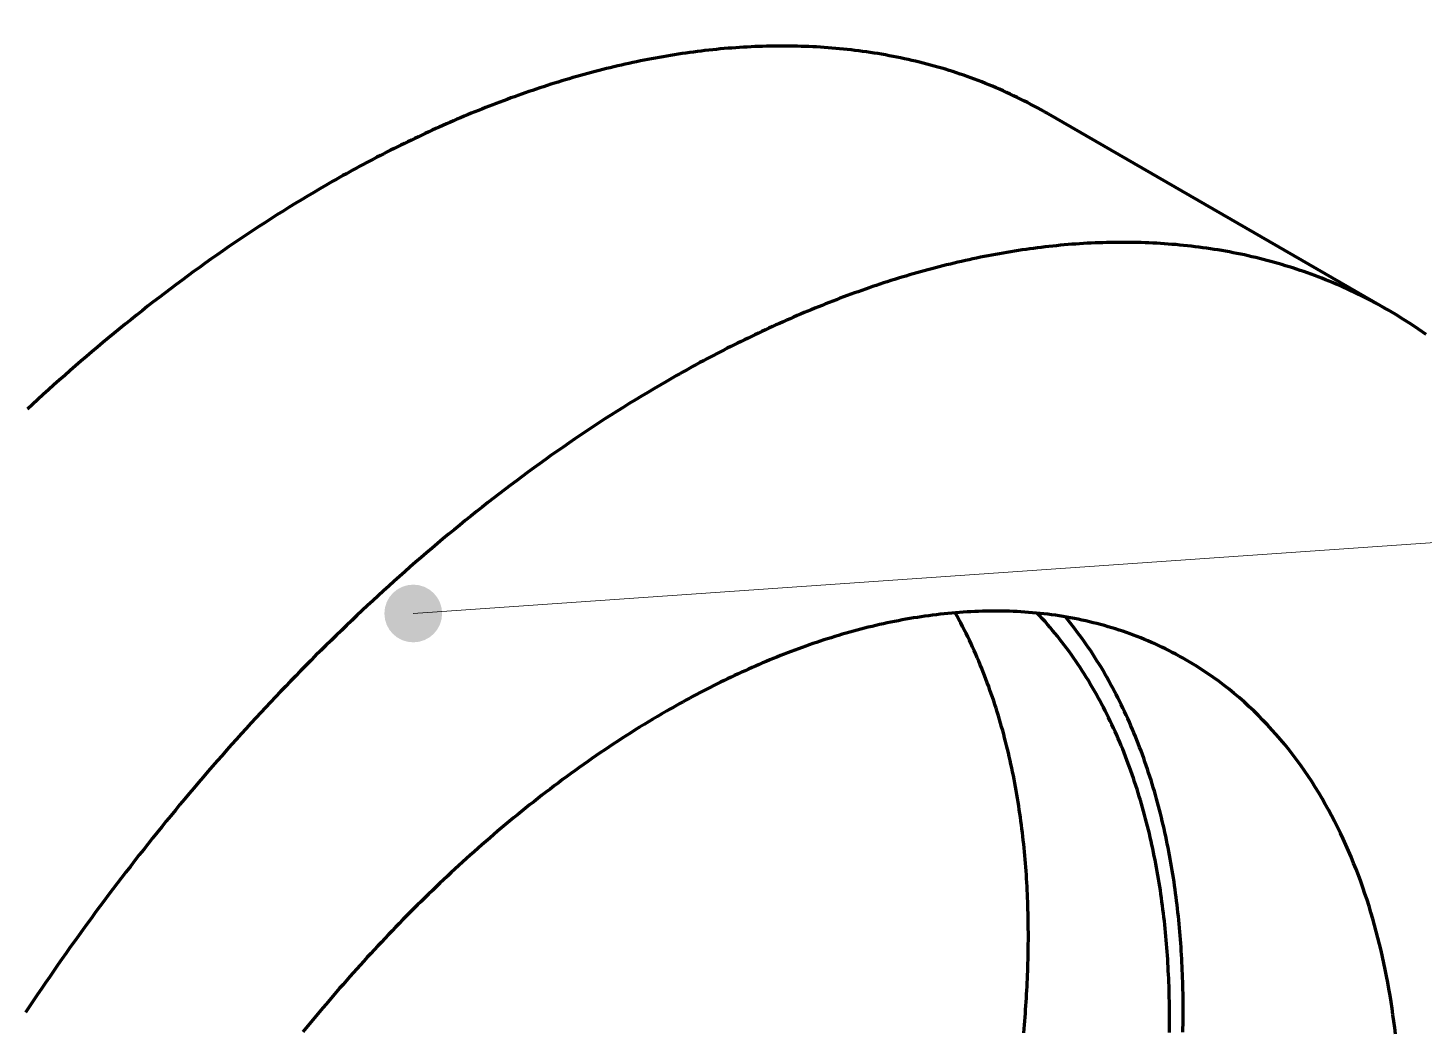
# Model space of a CAD drawing. Header units: millimetres. Extents: x 0 to 841, y 0 to 594.
# Drawn here: x 433.61 to 462.64, y 182.29 to 203.15 of the extents above; entities that cross this region are included whole.
import ezdxf

# ---------------------------------------------------------------- set-up
doc = ezdxf.new("R2010")
doc.units = ezdxf.units.MM
doc.layers.add('01-VISIBLE', color=7, linetype='CONTINUOUS', lineweight=70)
doc.layers.add('08-FINA', color=5, linetype='CONTINUOUS', lineweight=18)

msp = doc.modelspace()

# ---------------------------------------------------------------- hatches: boundary and pattern name
at = {"layer": '08-FINA'}
h = msp.add_hatch(color=7, dxfattribs=at)
h.dxf.hatch_style = 1
edge = h.paths.add_edge_path()
edge.add_arc((441.625, 190.972), 0.6, 0, 360)

# ---------------------------------------------------------------- linework, layer by layer
at = {"layer": '01-VISIBLE'}
msp.add_line((454.816, 201.367), (461.887, 197.284), dxfattribs=at)
for points in [[(454.816, 201.367), (454.746, 201.407), (454.676, 201.446), (454.606, 201.485), (454.536, 201.523), (454.465, 201.56), (454.394, 201.597), (454.322, 201.634), (454.251, 201.669), (454.179, 201.705), (454.107, 201.739), (454.034, 201.773), (453.961, 201.807), (453.888, 201.84), (453.815, 201.872), (453.741, 201.904), (453.668, 201.935), (453.594, 201.966), (453.519, 201.996), (453.445, 202.025), (453.37, 202.054), (453.295, 202.083), (453.22, 202.11), (453.144, 202.137), (453.069, 202.164), (452.993, 202.19), (452.917, 202.215), (452.841, 202.24), (452.764, 202.264), (452.688, 202.288), (452.611, 202.311), (452.534, 202.333), (452.457, 202.355), (452.38, 202.376), (452.302, 202.397), (452.225, 202.417), (452.147, 202.437), (452.069, 202.456), (451.991, 202.474), (451.913, 202.492), (451.835, 202.509), (451.756, 202.526), (451.678, 202.542), (451.599, 202.558), (451.521, 202.572), (451.442, 202.587), (451.363, 202.601), (451.284, 202.614), (451.205, 202.627), (451.126, 202.639), (451.046, 202.651), (450.967, 202.662), (450.888, 202.672), (450.808, 202.682), (450.728, 202.692), (450.649, 202.701), (450.569, 202.709), (450.489, 202.717), (450.41, 202.724), (450.33, 202.731), (450.25, 202.737), (450.17, 202.743), (450.09, 202.748), (450.01, 202.753), (449.93, 202.757), (449.85, 202.761), (449.77, 202.764), (449.69, 202.766), (449.61, 202.769), (449.53, 202.77), (449.449, 202.771), (449.369, 202.772), (449.289, 202.772), (449.209, 202.772), (449.129, 202.771), (449.049, 202.77), (448.969, 202.768), (448.889, 202.766), (448.808, 202.763), (448.728, 202.76), (448.648, 202.756), (448.568, 202.752), (448.488, 202.747), (448.408, 202.742), (448.328, 202.737), (448.249, 202.731), (448.169, 202.725), (448.089, 202.718), (448.009, 202.711), (447.929, 202.703), (447.85, 202.695), (447.77, 202.686), (447.69, 202.677), (447.611, 202.668), (447.531, 202.658), (447.452, 202.648), (447.372, 202.637), (447.293, 202.626), (447.214, 202.614), (447.134, 202.602), (447.055, 202.59), (446.976, 202.577), (446.897, 202.564), (446.818, 202.551), (446.739, 202.537), (446.66, 202.523), (446.581, 202.508), (446.503, 202.493), (446.424, 202.477), (446.346, 202.462), (446.267, 202.445), (446.189, 202.429), (446.11, 202.412), (446.032, 202.395), (445.954, 202.377), (445.876, 202.359), (445.798, 202.341), (445.72, 202.322), (445.642, 202.303), (445.564, 202.283), (445.487, 202.264), (445.409, 202.243), (445.332, 202.223), (445.254, 202.202), (445.177, 202.181), (445.1, 202.16), (445.023, 202.138), (444.946, 202.116), (444.869, 202.093), (444.792, 202.07), (444.715, 202.047), (444.639, 202.024), (444.562, 202), (444.486, 201.976), (444.409, 201.952), (444.333, 201.927), (444.257, 201.902), (444.181, 201.877), (444.105, 201.851), (444.029, 201.826), (443.953, 201.799), (443.878, 201.773), (443.802, 201.746), (443.727, 201.719), (443.651, 201.692), (443.576, 201.664), (443.501, 201.636), (443.426, 201.608), (443.351, 201.58), (443.276, 201.551), (443.202, 201.522), (443.127, 201.493), (443.053, 201.463), (442.978, 201.433), (442.904, 201.403), (442.83, 201.373), (442.756, 201.342), (442.682, 201.311), (442.608, 201.28), (442.534, 201.249), (442.461, 201.217), (442.387, 201.185), (442.314, 201.153), (442.241, 201.12), (442.167, 201.088), (442.094, 201.055), (442.021, 201.022), (441.949, 200.988), (441.876, 200.955), (441.803, 200.921), (441.731, 200.887), (441.658, 200.852), (441.586, 200.818), (441.514, 200.783), (441.442, 200.748), (441.37, 200.712), (441.298, 200.677), (441.226, 200.641), (441.155, 200.605), (441.083, 200.569), (441.012, 200.533), (440.941, 200.496), (440.869, 200.459), (440.798, 200.422), (440.728, 200.385), (440.657, 200.347), (440.586, 200.309), (440.515, 200.272), (440.445, 200.233), (440.375, 200.195), (440.304, 200.157), (440.234, 200.118), (440.164, 200.079), (440.094, 200.04), (440.024, 200), (439.955, 199.961), (439.885, 199.921), (439.816, 199.881)], [(439.816, 199.881), (439.686, 199.806), (439.557, 199.73), (439.429, 199.653), (439.3, 199.576), (439.172, 199.498), (439.045, 199.42), (438.918, 199.341), (438.791, 199.261), (438.665, 199.18), (438.539, 199.099), (438.414, 199.018), (438.288, 198.936), (438.164, 198.853), (438.039, 198.769), (437.915, 198.685), (437.792, 198.601), (437.669, 198.516), (437.546, 198.43), (437.424, 198.344), (437.302, 198.257), (437.18, 198.169), (437.059, 198.082), (436.938, 197.993), (436.818, 197.904), (436.698, 197.815), (436.578, 197.725), (436.459, 197.634), (436.34, 197.543), (436.221, 197.452), (436.103, 197.36), (435.986, 197.267), (435.868, 197.174), (435.751, 197.081), (435.635, 196.987), (435.519, 196.892), (435.403, 196.797), (435.287, 196.702), (435.172, 196.606), (435.058, 196.51), (434.943, 196.413), (434.83, 196.316), (434.716, 196.218), (434.603, 196.12), (434.49, 196.022), (434.378, 195.923), (434.266, 195.823), (434.154, 195.724), (434.043, 195.624), (433.932, 195.523), (433.822, 195.422), (433.711, 195.321), (433.602, 195.219)], [(461.887, 197.284), (461.817, 197.324), (461.747, 197.363), (461.677, 197.402), (461.607, 197.44), (461.536, 197.478), (461.465, 197.515), (461.393, 197.551), (461.322, 197.587), (461.25, 197.622), (461.178, 197.657), (461.105, 197.691), (461.032, 197.724), (460.959, 197.757), (460.886, 197.79), (460.812, 197.822), (460.739, 197.853), (460.665, 197.883), (460.59, 197.913), (460.516, 197.943), (460.441, 197.972), (460.366, 198), (460.291, 198.028), (460.215, 198.055), (460.14, 198.081), (460.064, 198.107), (459.988, 198.133), (459.912, 198.157), (459.835, 198.182), (459.759, 198.205), (459.682, 198.228), (459.605, 198.251), (459.528, 198.273), (459.451, 198.294), (459.373, 198.315), (459.296, 198.335), (459.218, 198.354), (459.14, 198.373), (459.062, 198.392), (458.984, 198.409), (458.906, 198.427), (458.828, 198.443), (458.749, 198.459), (458.67, 198.475), (458.592, 198.49), (458.513, 198.504), (458.434, 198.518), (458.355, 198.532), (458.276, 198.544), (458.197, 198.557), (458.117, 198.568), (458.038, 198.579), (457.959, 198.59), (457.879, 198.6), (457.8, 198.609), (457.72, 198.618), (457.64, 198.627), (457.56, 198.634), (457.481, 198.642), (457.401, 198.648), (457.321, 198.655), (457.241, 198.66), (457.161, 198.666), (457.081, 198.67), (457.001, 198.674), (456.921, 198.678), (456.841, 198.681), (456.761, 198.684), (456.681, 198.686), (456.601, 198.688), (456.52, 198.689), (456.44, 198.69), (456.36, 198.69), (456.28, 198.689), (456.2, 198.689), (456.12, 198.687), (456.04, 198.686), (455.96, 198.683), (455.88, 198.681), (455.799, 198.677), (455.719, 198.674), (455.639, 198.67), (455.559, 198.665), (455.479, 198.66), (455.4, 198.654), (455.32, 198.649), (455.24, 198.642), (455.16, 198.635), (455.08, 198.628), (455, 198.62), (454.921, 198.612), (454.841, 198.604), (454.761, 198.595), (454.682, 198.585), (454.602, 198.575), (454.523, 198.565), (454.443, 198.554), (454.364, 198.543), (454.285, 198.532), (454.205, 198.52), (454.126, 198.508), (454.047, 198.495), (453.968, 198.482), (453.889, 198.468), (453.81, 198.454), (453.731, 198.44), (453.653, 198.425), (453.574, 198.41), (453.495, 198.395), (453.417, 198.379), (453.338, 198.363), (453.26, 198.346), (453.181, 198.329), (453.103, 198.312), (453.025, 198.295), (452.947, 198.276), (452.869, 198.258), (452.791, 198.239), (452.713, 198.22), (452.636, 198.201), (452.558, 198.181), (452.48, 198.161), (452.403, 198.141), (452.325, 198.12), (452.248, 198.099), (452.171, 198.077), (452.094, 198.055), (452.017, 198.033), (451.94, 198.011), (451.863, 197.988), (451.786, 197.965), (451.71, 197.942), (451.633, 197.918), (451.557, 197.894), (451.48, 197.869), (451.404, 197.845), (451.328, 197.82), (451.252, 197.794), (451.176, 197.769), (451.1, 197.743), (451.024, 197.717), (450.949, 197.69), (450.873, 197.664), (450.798, 197.637), (450.723, 197.609), (450.647, 197.582), (450.572, 197.554), (450.497, 197.526), (450.422, 197.497), (450.347, 197.468), (450.273, 197.439), (450.198, 197.41), (450.124, 197.38), (450.049, 197.351), (449.975, 197.321), (449.901, 197.29), (449.827, 197.26), (449.753, 197.229), (449.679, 197.197), (449.605, 197.166), (449.532, 197.134), (449.458, 197.102), (449.385, 197.07), (449.312, 197.038), (449.238, 197.005), (449.165, 196.972), (449.092, 196.939), (449.02, 196.906), (448.947, 196.872), (448.874, 196.838), (448.802, 196.804), (448.729, 196.77), (448.657, 196.735), (448.585, 196.7), (448.513, 196.665), (448.441, 196.63), (448.369, 196.594), (448.297, 196.559), (448.226, 196.523), (448.154, 196.487), (448.083, 196.45), (448.012, 196.413), (447.941, 196.377), (447.87, 196.34), (447.799, 196.302), (447.728, 196.265), (447.657, 196.227), (447.586, 196.189), (447.516, 196.151), (447.446, 196.113), (447.375, 196.074), (447.305, 196.035), (447.235, 195.996), (447.165, 195.957), (447.096, 195.918), (447.026, 195.878), (446.956, 195.838), (446.887, 195.798)], [(462.682, 196.773), (462.527, 196.882), (462.37, 196.987), (462.211, 197.089), (462.05, 197.188), (461.887, 197.284)], [(446.887, 195.798), (446.757, 195.723), (446.628, 195.647), (446.5, 195.571), (446.371, 195.494), (446.244, 195.416), (446.116, 195.337), (445.989, 195.258), (445.862, 195.178), (445.736, 195.098), (445.61, 195.017), (445.485, 194.935), (445.359, 194.853), (445.235, 194.77), (445.11, 194.687), (444.987, 194.603), (444.863, 194.518), (444.74, 194.433), (444.617, 194.347), (444.495, 194.261), (444.373, 194.174), (444.251, 194.087), (444.13, 193.999), (444.009, 193.911), (443.889, 193.822), (443.769, 193.732), (443.649, 193.642), (443.53, 193.552), (443.411, 193.461), (443.293, 193.369), (443.174, 193.277), (443.057, 193.185), (442.939, 193.092), (442.822, 192.998), (442.706, 192.904), (442.59, 192.81), (442.474, 192.715), (442.359, 192.619), (442.243, 192.524), (442.129, 192.427), (442.015, 192.331), (441.901, 192.233), (441.787, 192.136), (441.674, 192.038), (441.561, 191.939), (441.449, 191.84), (441.337, 191.741), (441.225, 191.641), (441.114, 191.541), (441.003, 191.44), (440.893, 191.339), (440.782, 191.238), (440.673, 191.136), (440.563, 191.034), (440.454, 190.931), (440.346, 190.828), (440.237, 190.725), (440.13, 190.621), (440.022, 190.517), (439.915, 190.412), (439.808, 190.307), (439.702, 190.202), (439.596, 190.097), (439.49, 189.99), (439.385, 189.884), (439.28, 189.777), (439.175, 189.67), (439.071, 189.563), (438.967, 189.455), (438.864, 189.347), (438.76, 189.238), (438.658, 189.129), (438.555, 189.02), (438.453, 188.91), (438.352, 188.8), (438.25, 188.69), (438.149, 188.58), (438.049, 188.469), (437.949, 188.357), (437.849, 188.246), (437.749, 188.134), (437.65, 188.022), (437.551, 187.909), (437.453, 187.796), (437.355, 187.683), (437.257, 187.57), (437.16, 187.456), (437.063, 187.342), (436.967, 187.228), (436.87, 187.113), (436.775, 186.998), (436.679, 186.883), (436.584, 186.767), (436.489, 186.651), (436.395, 186.535), (436.301, 186.418), (436.207, 186.302), (436.114, 186.185), (436.021, 186.067), (435.928, 185.95), (435.836, 185.832), (435.744, 185.713), (435.652, 185.595), (435.561, 185.476), (435.47, 185.357), (435.38, 185.238), (435.29, 185.118), (435.2, 184.999), (435.111, 184.878), (435.022, 184.758), (434.933, 184.637), (434.845, 184.517), (434.757, 184.395), (434.669, 184.274), (434.582, 184.152), (434.495, 184.03), (434.409, 183.908), (434.322, 183.786), (434.237, 183.663), (434.151, 183.54), (434.066, 183.417), (433.982, 183.293), (433.897, 183.17), (433.813, 183.046), (433.73, 182.921), (433.646, 182.797), (433.564, 182.672)], [(457.687, 190.01), (457.617, 190.049), (457.547, 190.088), (457.477, 190.126), (457.406, 190.164), (457.335, 190.2), (457.263, 190.236), (457.191, 190.271), (457.119, 190.305), (457.046, 190.338), (456.973, 190.371), (456.899, 190.402), (456.826, 190.433), (456.751, 190.463), (456.677, 190.493), (456.602, 190.521), (456.527, 190.549), (456.452, 190.576), (456.376, 190.602), (456.3, 190.627), (456.224, 190.651), (456.147, 190.675), (456.071, 190.698), (455.994, 190.72), (455.916, 190.741), (455.839, 190.761), (455.761, 190.781), (455.684, 190.8), (455.606, 190.818), (455.527, 190.835), (455.449, 190.851), (455.371, 190.867), (455.292, 190.882), (455.213, 190.896), (455.134, 190.909), (455.055, 190.922), (454.976, 190.934), (454.897, 190.945), (454.817, 190.955), (454.738, 190.964), (454.658, 190.973), (454.579, 190.981), (454.499, 190.988), (454.419, 190.995), (454.339, 191.001), (454.26, 191.006), (454.18, 191.01), (454.1, 191.014), (454.02, 191.017), (453.94, 191.019), (453.86, 191.021), (453.78, 191.021), (453.7, 191.022), (453.62, 191.021), (453.539, 191.02), (453.459, 191.018), (453.379, 191.016), (453.299, 191.013), (453.22, 191.009), (453.14, 191.004), (453.06, 190.999), (452.98, 190.994), (452.9, 190.987), (452.82, 190.98), (452.741, 190.973), (452.661, 190.965), (452.581, 190.956), (452.502, 190.947), (452.423, 190.937), (452.343, 190.926), (452.264, 190.915), (452.185, 190.904), (452.106, 190.892), (452.027, 190.879), (451.948, 190.865), (451.869, 190.852), (451.79, 190.837), (451.711, 190.822), (451.633, 190.807), (451.554, 190.791), (451.476, 190.775), (451.398, 190.758), (451.32, 190.74), (451.242, 190.722), (451.164, 190.704), (451.086, 190.685), (451.009, 190.665), (450.931, 190.645), (450.854, 190.625), (450.776, 190.604), (450.699, 190.583), (450.622, 190.561), (450.545, 190.539), (450.469, 190.516), (450.392, 190.493), (450.315, 190.469), (450.239, 190.445), (450.163, 190.421), (450.087, 190.396), (450.011, 190.371), (449.935, 190.345), (449.859, 190.319), (449.784, 190.292), (449.709, 190.265), (449.633, 190.238), (449.558, 190.21), (449.483, 190.182), (449.408, 190.154), (449.334, 190.125), (449.259, 190.096), (449.185, 190.066), (449.111, 190.036), (449.037, 190.006), (448.963, 189.975), (448.889, 189.944), (448.815, 189.912), (448.742, 189.88), (448.669, 189.848), (448.596, 189.816), (448.523, 189.783), (448.45, 189.75), (448.377, 189.716), (448.305, 189.682), (448.232, 189.648), (448.16, 189.614), (448.088, 189.579), (448.016, 189.544), (447.944, 189.508), (447.873, 189.472), (447.801, 189.436), (447.73, 189.4), (447.659, 189.363), (447.588, 189.326), (447.517, 189.289), (447.446, 189.251), (447.376, 189.213), (447.306, 189.175), (447.235, 189.137), (447.165, 189.098), (447.096, 189.059), (447.026, 189.019), (446.956, 188.98), (446.887, 188.94)], [(454.317, 182.255), (454.324, 182.335), (454.331, 182.415), (454.338, 182.495), (454.344, 182.574), (454.351, 182.654), (454.356, 182.734), (454.362, 182.814), (454.367, 182.894), (454.373, 182.974), (454.377, 183.054), (454.382, 183.134), (454.386, 183.214), (454.39, 183.294), (454.393, 183.375), (454.397, 183.455), (454.4, 183.535), (454.402, 183.615), (454.405, 183.695), (454.407, 183.775), (454.409, 183.855), (454.41, 183.935), (454.411, 184.016), (454.412, 184.096), (454.413, 184.176), (454.413, 184.256), (454.413, 184.336), (454.412, 184.416), (454.412, 184.497), (454.411, 184.577), (454.409, 184.657), (454.407, 184.737), (454.405, 184.817), (454.403, 184.897), (454.4, 184.977), (454.397, 185.058), (454.394, 185.138), (454.39, 185.218), (454.386, 185.298), (454.381, 185.378), (454.376, 185.458), (454.371, 185.538), (454.365, 185.618), (454.359, 185.698), (454.353, 185.778), (454.347, 185.858), (454.339, 185.937), (454.332, 186.017), (454.324, 186.097), (454.316, 186.177), (454.308, 186.256), (454.299, 186.336), (454.289, 186.416), (454.28, 186.495), (454.269, 186.575), (454.259, 186.654), (454.248, 186.734), (454.237, 186.813), (454.225, 186.892), (454.213, 186.972), (454.2, 187.051), (454.187, 187.13), (454.174, 187.209), (454.16, 187.288), (454.146, 187.367), (454.131, 187.446), (454.116, 187.524), (454.101, 187.603), (454.085, 187.682), (454.068, 187.76), (454.051, 187.838), (454.034, 187.917), (454.016, 187.995), (453.998, 188.073), (453.979, 188.151), (453.96, 188.229), (453.941, 188.307), (453.92, 188.384), (453.9, 188.462), (453.879, 188.539), (453.857, 188.616), (453.835, 188.693), (453.813, 188.77), (453.79, 188.847), (453.766, 188.924), (453.742, 189), (453.718, 189.076), (453.693, 189.153), (453.667, 189.229), (453.641, 189.304), (453.615, 189.38), (453.588, 189.456), (453.56, 189.531), (453.532, 189.606), (453.503, 189.681), (453.474, 189.755), (453.444, 189.83), (453.414, 189.904), (453.383, 189.978), (453.352, 190.052), (453.32, 190.125), (453.288, 190.199), (453.254, 190.272), (453.221, 190.344), (453.187, 190.417), (453.152, 190.489), (453.117, 190.561), (453.081, 190.633), (453.044, 190.704), (453.007, 190.775), (452.969, 190.846), (452.931, 190.917), (452.892, 190.987)], [(457.345, 182.262), (457.346, 182.342), (457.347, 182.422), (457.347, 182.502), (457.347, 182.583), (457.347, 182.663), (457.347, 182.743), (457.346, 182.823), (457.345, 182.903), (457.343, 182.983), (457.341, 183.063), (457.339, 183.143), (457.337, 183.223), (457.334, 183.303), (457.331, 183.383), (457.327, 183.463), (457.323, 183.543), (457.319, 183.623), (457.314, 183.703), (457.31, 183.783), (457.304, 183.863), (457.299, 183.942), (457.293, 184.022), (457.286, 184.102), (457.279, 184.182), (457.272, 184.262), (457.265, 184.341), (457.257, 184.421), (457.249, 184.501), (457.24, 184.58), (457.231, 184.66), (457.222, 184.739), (457.212, 184.819), (457.202, 184.898), (457.191, 184.977), (457.18, 185.057), (457.169, 185.136), (457.157, 185.215), (457.145, 185.294), (457.132, 185.373), (457.119, 185.452), (457.106, 185.531), (457.092, 185.61), (457.077, 185.689), (457.063, 185.768), (457.047, 185.846), (457.032, 185.925), (457.016, 186.003), (456.999, 186.082), (456.982, 186.16), (456.965, 186.238), (456.947, 186.316), (456.929, 186.394), (456.91, 186.472), (456.891, 186.549), (456.871, 186.627), (456.851, 186.705), (456.831, 186.782), (456.809, 186.859), (456.788, 186.936), (456.766, 187.013), (456.743, 187.09), (456.72, 187.167), (456.697, 187.243), (456.673, 187.32), (456.648, 187.396), (456.623, 187.472), (456.597, 187.548), (456.571, 187.623), (456.545, 187.699), (456.518, 187.774), (456.49, 187.849), (456.462, 187.924), (456.433, 187.999), (456.404, 188.074), (456.374, 188.148), (456.344, 188.222), (456.313, 188.296), (456.281, 188.369), (456.249, 188.443), (456.217, 188.516), (456.184, 188.589), (456.15, 188.662), (456.116, 188.734), (456.081, 188.806), (456.046, 188.878), (456.01, 188.949), (455.973, 189.021), (455.936, 189.092), (455.898, 189.162), (455.86, 189.232), (455.821, 189.302), (455.782, 189.372), (455.742, 189.441), (455.701, 189.51), (455.66, 189.579), (455.618, 189.647), (455.575, 189.715), (455.532, 189.783), (455.488, 189.85), (455.444, 189.916), (455.399, 189.983), (455.354, 190.048), (455.308, 190.114), (455.261, 190.179), (455.213, 190.243), (455.165, 190.307), (455.117, 190.371), (455.068, 190.434), (455.018, 190.497), (454.967, 190.559), (454.916, 190.621), (454.864, 190.682), (454.812, 190.742), (454.759, 190.802), (454.706, 190.862), (454.651, 190.921), (454.597, 190.979)], [(457.625, 182.267), (457.627, 182.347), (457.628, 182.427), (457.629, 182.508), (457.63, 182.588), (457.63, 182.668), (457.63, 182.749), (457.63, 182.829), (457.63, 182.91), (457.629, 182.99), (457.628, 183.07), (457.626, 183.151), (457.624, 183.231), (457.622, 183.311), (457.62, 183.392), (457.617, 183.472), (457.614, 183.552), (457.61, 183.633), (457.606, 183.713), (457.602, 183.793), (457.597, 183.873), (457.593, 183.954), (457.587, 184.034), (457.582, 184.114), (457.576, 184.194), (457.569, 184.274), (457.563, 184.354), (457.556, 184.435), (457.548, 184.515), (457.541, 184.595), (457.532, 184.675), (457.524, 184.754), (457.515, 184.834), (457.506, 184.914), (457.496, 184.994), (457.486, 185.074), (457.475, 185.153), (457.464, 185.233), (457.453, 185.313), (457.442, 185.392), (457.429, 185.472), (457.417, 185.551), (457.404, 185.63), (457.391, 185.71), (457.377, 185.789), (457.363, 185.868), (457.348, 185.947), (457.333, 186.026), (457.318, 186.105), (457.302, 186.184), (457.286, 186.262), (457.269, 186.341), (457.252, 186.419), (457.234, 186.498), (457.216, 186.576), (457.198, 186.654), (457.179, 186.733), (457.159, 186.811), (457.14, 186.888), (457.119, 186.966), (457.098, 187.044), (457.077, 187.121), (457.055, 187.199), (457.033, 187.276), (457.01, 187.353), (456.987, 187.43), (456.963, 187.507), (456.939, 187.583), (456.914, 187.66), (456.889, 187.736), (456.863, 187.812), (456.837, 187.888), (456.811, 187.964), (456.783, 188.04), (456.755, 188.115), (456.727, 188.19), (456.698, 188.265), (456.669, 188.34), (456.639, 188.415), (456.609, 188.489), (456.578, 188.563), (456.546, 188.637), (456.514, 188.711), (456.481, 188.785), (456.448, 188.858), (456.415, 188.931), (456.38, 189.003), (456.345, 189.076), (456.31, 189.148), (456.274, 189.22), (456.237, 189.291), (456.2, 189.363), (456.162, 189.434), (456.124, 189.504), (456.085, 189.575), (456.046, 189.645), (456.006, 189.714), (455.965, 189.784), (455.924, 189.853), (455.882, 189.921), (455.84, 189.989), (455.796, 190.057), (455.753, 190.125), (455.709, 190.192), (455.664, 190.259), (455.618, 190.325), (455.572, 190.391), (455.525, 190.456), (455.478, 190.521), (455.43, 190.586), (455.382, 190.65), (455.333, 190.713), (455.283, 190.777), (455.233, 190.839), (455.182, 190.901)], [(462.045, 182.221), (462.029, 182.356), (462.012, 182.491), (461.993, 182.626), (461.974, 182.761), (461.953, 182.896), (461.932, 183.03), (461.909, 183.165), (461.885, 183.299), (461.859, 183.432), (461.833, 183.566), (461.805, 183.699), (461.776, 183.832), (461.745, 183.965), (461.714, 184.098), (461.681, 184.23), (461.646, 184.362), (461.611, 184.493), (461.574, 184.624), (461.535, 184.755), (461.495, 184.885), (461.454, 185.015), (461.411, 185.144), (461.367, 185.273), (461.322, 185.401), (461.275, 185.529), (461.226, 185.656), (461.176, 185.783), (461.124, 185.909), (461.071, 186.034), (461.016, 186.159), (460.96, 186.283), (460.901, 186.406), (460.842, 186.529), (460.781, 186.65), (460.718, 186.771), (460.653, 186.891), (460.587, 187.01), (460.519, 187.128), (460.449, 187.245), (460.378, 187.361), (460.305, 187.476), (460.23, 187.59), (460.153, 187.703), (460.075, 187.814), (459.995, 187.924), (459.913, 188.033), (459.829, 188.141), (459.744, 188.247), (459.657, 188.352), (459.568, 188.455), (459.478, 188.556), (459.385, 188.657), (459.291, 188.755), (459.195, 188.852), (459.098, 188.947), (458.999, 189.041), (458.898, 189.132), (458.796, 189.222), (458.692, 189.31), (458.586, 189.396), (458.479, 189.48), (458.37, 189.562), (458.26, 189.642), (458.148, 189.72), (458.035, 189.795), (457.92, 189.869), (457.804, 189.941), (457.687, 190.01)], [(446.887, 188.94), (446.794, 188.886), (446.701, 188.831), (446.608, 188.776), (446.516, 188.72), (446.424, 188.664), (446.332, 188.608), (446.24, 188.551), (446.149, 188.493), (446.058, 188.436), (445.968, 188.377), (445.877, 188.318), (445.787, 188.259), (445.697, 188.2), (445.608, 188.14), (445.519, 188.079), (445.43, 188.018), (445.341, 187.957), (445.253, 187.895), (445.165, 187.833), (445.077, 187.771), (444.989, 187.708), (444.902, 187.644), (444.815, 187.581), (444.728, 187.517), (444.642, 187.452), (444.556, 187.387), (444.47, 187.322), (444.384, 187.257), (444.299, 187.191), (444.214, 187.125), (444.129, 187.058), (444.045, 186.991), (443.96, 186.924), (443.877, 186.856), (443.793, 186.788), (443.71, 186.72), (443.626, 186.651), (443.544, 186.582), (443.461, 186.513), (443.379, 186.443), (443.297, 186.373), (443.215, 186.303), (443.134, 186.232), (443.052, 186.161), (442.972, 186.09), (442.891, 186.019), (442.81, 185.947), (442.73, 185.875), (442.651, 185.802), (442.571, 185.729), (442.492, 185.656), (442.413, 185.583), (442.334, 185.509), (442.255, 185.436), (442.177, 185.361), (442.099, 185.287), (442.022, 185.212), (441.944, 185.137), (441.867, 185.062), (441.79, 184.986), (441.714, 184.911), (441.637, 184.834), (441.561, 184.758), (441.485, 184.682), (441.41, 184.605), (441.334, 184.528), (441.259, 184.45), (441.185, 184.372), (441.11, 184.295), (441.036, 184.216), (440.962, 184.138), (440.888, 184.059), (440.815, 183.98), (440.741, 183.901), (440.669, 183.822), (440.596, 183.742), (440.523, 183.662), (440.451, 183.582), (440.379, 183.502), (440.308, 183.421), (440.236, 183.341), (440.165, 183.26), (440.095, 183.178), (440.024, 183.097), (439.954, 183.015), (439.884, 182.933), (439.814, 182.851), (439.744, 182.769), (439.675, 182.686), (439.606, 182.603), (439.537, 182.52), (439.469, 182.437), (439.4, 182.354), (439.332, 182.27)]]:
    msp.add_lwpolyline(points, dxfattribs=at)
at = {"layer": '08-FINA'}
msp.add_line((616.511, 203.149), (441.625, 190.972), dxfattribs=at)

doc.saveas('drawing.dxf')
